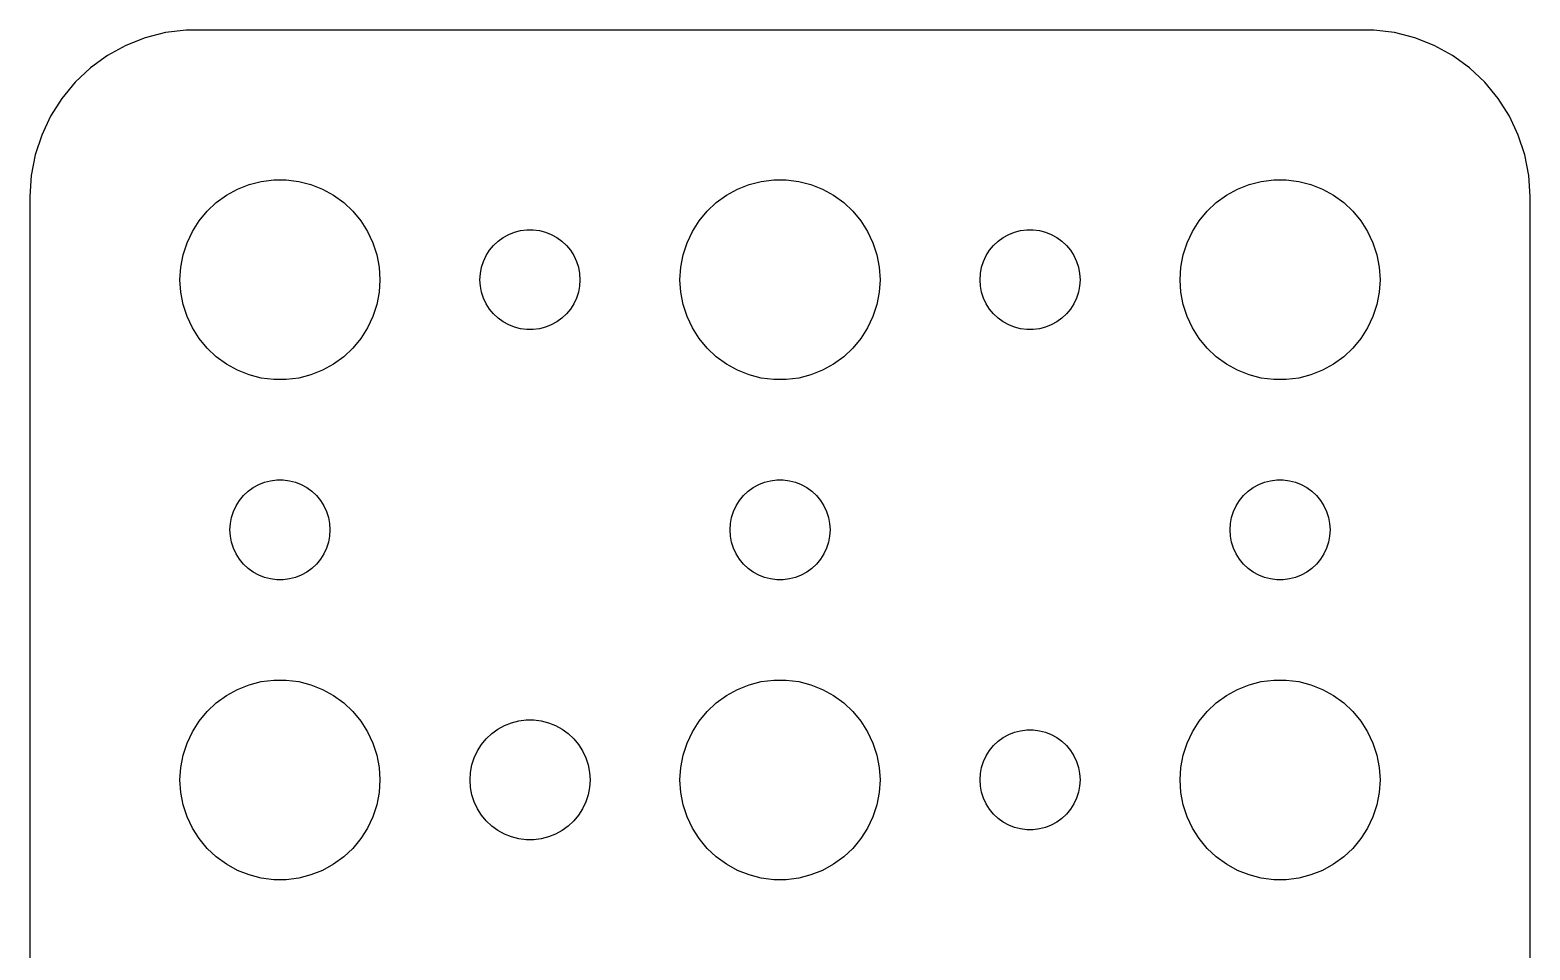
# Model space of a CAD drawing. Header units: metres. Extents: x -22 to 22, y -22 to 244.
# Drawn here: x -22.5 to 22.5, y 147.9 to 175.49 of the extents above; entities that cross this region are included whole.
import ezdxf

# ---------------------------------------------------------------- set-up
doc = ezdxf.new("R2010")
doc.units = ezdxf.units.M

msp = doc.modelspace()

# ---------------------------------------------------------------- linework, layer by layer
for p, q in [((-19.0451, 175.255), (-19.6289, 175.024)), ((-18.4369, 175.411), (-19.0451, 175.255)), ((-17.8139, 175.49), (-18.4369, 175.411)), ((17.8139, 175.49), (-17.8139, 175.49)), ((18.4369, 175.411), (17.8139, 175.49)), ((19.0451, 175.255), (18.4369, 175.411)), ((19.6289, 175.024), (19.0451, 175.255)), ((-20.1791, 174.722), (-20.6871, 174.353)), ((-19.6289, 175.024), (-20.1791, 174.722)), ((20.1791, 174.722), (19.6289, 175.024)), ((20.6871, 174.353), (20.1791, 174.722)), ((-20.6871, 174.353), (-21.1448, 173.923)), ((21.1448, 173.923), (20.6871, 174.353)), ((-21.1448, 173.923), (-21.5451, 173.439)), ((21.5451, 173.439), (21.1448, 173.923)), ((-21.5451, 173.439), (-21.8815, 172.909)), ((21.8815, 172.909), (21.5451, 173.439)), ((-21.8815, 172.909), (-22.1489, 172.341)), ((22.1489, 172.341), (21.8815, 172.909)), ((-22.1489, 172.341), (-22.3429, 171.743)), ((22.3429, 171.743), (22.1489, 172.341)), ((-22.3429, 171.743), (-22.4606, 171.127)), ((22.4606, 171.127), (22.3429, 171.743)), ((-22.4606, 171.127), (-22.5, 170.5)), ((22.5, 170.5), (22.4606, 171.127)), ((-16.6075, 170.533), (-16.2773, 170.714)), ((-16.2773, 170.714), (-15.927, 170.853)), ((-15.927, 170.853), (-15.5621, 170.947)), ((-15.5621, 170.947), (-15.1884, 170.994)), ((-15.1884, 170.994), (-14.8116, 170.994)), ((-14.8116, 170.994), (-14.4379, 170.947)), ((-14.4379, 170.947), (-14.0729, 170.853)), ((-14.0729, 170.853), (-13.7227, 170.714)), ((-13.7227, 170.714), (-13.3925, 170.533)), ((-1.60747, 170.533), (-1.27733, 170.714)), ((-1.27733, 170.714), (-0.927048, 170.853)), ((-0.927048, 170.853), (-0.562134, 170.947)), ((-0.562134, 170.947), (-0.18837, 170.994)), ((-0.18837, 170.994), (0.18837, 170.994)), ((0.18837, 170.994), (0.562134, 170.947)), ((0.562134, 170.947), (0.927048, 170.853)), ((0.927048, 170.853), (1.27733, 170.714)), ((1.27733, 170.714), (1.60747, 170.533)), ((13.3925, 170.533), (13.7227, 170.714)), ((13.7227, 170.714), (14.0729, 170.853)), ((14.0729, 170.853), (14.4379, 170.947)), ((14.4379, 170.947), (14.8116, 170.994)), ((14.8116, 170.994), (15.1884, 170.994)), ((15.1884, 170.994), (15.5621, 170.947)), ((15.5621, 170.947), (15.927, 170.853)), ((15.927, 170.853), (16.2773, 170.714)), ((16.2773, 170.714), (16.6075, 170.533)), ((-22.5, 170.5), (-22.5, 120.5)), ((-17.1869, 170.054), (-16.9123, 170.312)), ((-16.9123, 170.312), (-16.6075, 170.533)), ((-13.3925, 170.533), (-13.0877, 170.312)), ((-13.0877, 170.312), (-12.8131, 170.054)), ((-2.1869, 170.054), (-1.91226, 170.312)), ((-1.91226, 170.312), (-1.60747, 170.533)), ((1.60747, 170.533), (1.91226, 170.312)), ((1.91226, 170.312), (2.1869, 170.054)), ((12.8131, 170.054), (13.0877, 170.312)), ((13.0877, 170.312), (13.3925, 170.533)), ((16.6075, 170.533), (16.9123, 170.312)), ((16.9123, 170.312), (17.1869, 170.054)), ((22.5, 120.5), (22.5, 170.5)), ((-17.6289, 169.445), (-17.427, 169.763)), ((-17.427, 169.763), (-17.1869, 170.054)), ((-12.8131, 170.054), (-12.5729, 169.763)), ((-12.5729, 169.763), (-12.3711, 169.445)), ((-2.62891, 169.445), (-2.42705, 169.763)), ((-2.42705, 169.763), (-2.1869, 170.054)), ((2.1869, 170.054), (2.42705, 169.763)), ((2.42705, 169.763), (2.62891, 169.445)), ((12.3711, 169.445), (12.5729, 169.763)), ((12.5729, 169.763), (12.8131, 170.054)), ((17.1869, 170.054), (17.427, 169.763)), ((17.427, 169.763), (17.6289, 169.445)), ((-17.7893, 169.104), (-17.6289, 169.445)), ((-12.3711, 169.445), (-12.2107, 169.104)), ((-8.45613, 169.156), (-8.30373, 169.266)), ((-8.30373, 169.266), (-8.13866, 169.357)), ((-8.13866, 169.357), (-7.96352, 169.427)), ((-7.96352, 169.427), (-7.78107, 169.473)), ((-7.78107, 169.473), (-7.59418, 169.497)), ((-7.59418, 169.497), (-7.40581, 169.497)), ((-7.40581, 169.497), (-7.21892, 169.473)), ((-7.21892, 169.473), (-7.03647, 169.427)), ((-7.03647, 169.427), (-6.86133, 169.357)), ((-6.86133, 169.357), (-6.69626, 169.266)), ((-6.69626, 169.266), (-6.54385, 169.156)), ((-2.78932, 169.104), (-2.62891, 169.445)), ((2.62891, 169.445), (2.78932, 169.104)), ((6.54385, 169.156), (6.69626, 169.266)), ((6.69626, 169.266), (6.86133, 169.357)), ((6.86133, 169.357), (7.03647, 169.427)), ((7.03647, 169.427), (7.21892, 169.473)), ((7.21892, 169.473), (7.40581, 169.497)), ((7.40581, 169.497), (7.59418, 169.497)), ((7.59418, 169.497), (7.78107, 169.473)), ((7.78107, 169.473), (7.96352, 169.427)), ((7.96352, 169.427), (8.13866, 169.357)), ((8.13866, 169.357), (8.30373, 169.266)), ((8.30373, 169.266), (8.45613, 169.156)), ((12.2107, 169.104), (12.3711, 169.445)), ((17.6289, 169.445), (17.7893, 169.104)), ((-17.9057, 168.746), (-17.7893, 169.104)), ((-12.2107, 169.104), (-12.0942, 168.746)), ((-8.81445, 168.723), (-8.71352, 168.882)), ((-8.71352, 168.882), (-8.59344, 169.027)), ((-8.59344, 169.027), (-8.45613, 169.156)), ((-6.54385, 169.156), (-6.40654, 169.027)), ((-6.40654, 169.027), (-6.28647, 168.882)), ((-6.28647, 168.882), (-6.18553, 168.723)), ((-2.90575, 168.746), (-2.78932, 169.104)), ((2.78932, 169.104), (2.90575, 168.746)), ((6.18553, 168.723), (6.28647, 168.882)), ((6.28647, 168.882), (6.40654, 169.027)), ((6.40654, 169.027), (6.54385, 169.156)), ((8.45613, 169.156), (8.59344, 169.027)), ((8.59344, 169.027), (8.71352, 168.882)), ((8.71352, 168.882), (8.81445, 168.723)), ((12.0942, 168.746), (12.2107, 169.104)), ((17.7893, 169.104), (17.9057, 168.746)), ((-18, 168), (-17.9763, 168.376)), ((-17.9763, 168.376), (-17.9057, 168.746)), ((-12.0942, 168.746), (-12.0237, 168.376)), ((-12.0237, 168.376), (-12, 168)), ((-8.98816, 168.188), (-8.95287, 168.373)), ((-8.95287, 168.373), (-8.89465, 168.552)), ((-8.89465, 168.552), (-8.81445, 168.723)), ((-6.18553, 168.723), (-6.10533, 168.552)), ((-6.10533, 168.552), (-6.04712, 168.373)), ((-6.04712, 168.373), (-6.01183, 168.188)), ((-3, 168), (-2.97633, 168.376)), ((-2.97633, 168.376), (-2.90575, 168.746)), ((2.90575, 168.746), (2.97633, 168.376)), ((2.97633, 168.376), (3, 168)), ((6.01183, 168.188), (6.04712, 168.373)), ((6.04712, 168.373), (6.10533, 168.552)), ((6.10533, 168.552), (6.18553, 168.723)), ((8.81445, 168.723), (8.89465, 168.552)), ((8.89465, 168.552), (8.95287, 168.373)), ((8.95287, 168.373), (8.98816, 168.188)), ((12, 168), (12.0237, 168.376)), ((12.0237, 168.376), (12.0942, 168.746)), ((17.9057, 168.746), (17.9763, 168.376)), ((17.9763, 168.376), (18, 168)), ((-17.9763, 167.624), (-18, 168)), ((-12, 168), (-12.0237, 167.624)), ((-9, 168), (-8.98816, 168.188)), ((-8.98816, 167.812), (-9, 168)), ((-6.01183, 168.188), (-6, 168)), ((-6, 168), (-6.01183, 167.812)), ((-2.97633, 167.624), (-3, 168)), ((3, 168), (2.97633, 167.624)), ((6, 168), (6.01183, 168.188)), ((6.01183, 167.812), (6, 168)), ((8.98816, 168.188), (9, 168)), ((9, 168), (8.98816, 167.812)), ((12.0237, 167.624), (12, 168)), ((18, 168), (17.9763, 167.624)), ((-17.9057, 167.254), (-17.9763, 167.624)), ((-12.0237, 167.624), (-12.0942, 167.254)), ((-8.95287, 167.627), (-8.98816, 167.812)), ((-8.89465, 167.448), (-8.95287, 167.627)), ((-8.81445, 167.277), (-8.89465, 167.448)), ((-6.10533, 167.448), (-6.18553, 167.277)), ((-6.04712, 167.627), (-6.10533, 167.448)), ((-6.01183, 167.812), (-6.04712, 167.627)), ((-2.90575, 167.254), (-2.97633, 167.624)), ((2.97633, 167.624), (2.90575, 167.254)), ((6.04712, 167.627), (6.01183, 167.812)), ((6.10533, 167.448), (6.04712, 167.627)), ((6.18553, 167.277), (6.10533, 167.448)), ((8.89465, 167.448), (8.81445, 167.277)), ((8.95287, 167.627), (8.89465, 167.448)), ((8.98816, 167.812), (8.95287, 167.627)), ((12.0942, 167.254), (12.0237, 167.624)), ((17.9763, 167.624), (17.9057, 167.254)), ((-17.7893, 166.896), (-17.9057, 167.254)), ((-12.0942, 167.254), (-12.2107, 166.896)), ((-8.71352, 167.118), (-8.81445, 167.277)), ((-8.59344, 166.973), (-8.71352, 167.118)), ((-8.45613, 166.844), (-8.59344, 166.973)), ((-6.40654, 166.973), (-6.54385, 166.844)), ((-6.28647, 167.118), (-6.40654, 166.973)), ((-6.18553, 167.277), (-6.28647, 167.118)), ((-2.78932, 166.896), (-2.90575, 167.254)), ((2.90575, 167.254), (2.78932, 166.896)), ((6.28647, 167.118), (6.18553, 167.277)), ((6.40654, 166.973), (6.28647, 167.118)), ((6.54385, 166.844), (6.40654, 166.973)), ((8.59344, 166.973), (8.45613, 166.844)), ((8.71352, 167.118), (8.59344, 166.973)), ((8.81445, 167.277), (8.71352, 167.118)), ((12.2107, 166.896), (12.0942, 167.254)), ((17.9057, 167.254), (17.7893, 166.896)), ((-17.6289, 166.555), (-17.7893, 166.896)), ((-17.427, 166.237), (-17.6289, 166.555)), ((-12.3711, 166.555), (-12.5729, 166.237)), ((-12.2107, 166.896), (-12.3711, 166.555)), ((-8.30373, 166.734), (-8.45613, 166.844)), ((-8.13866, 166.643), (-8.30373, 166.734)), ((-7.96352, 166.573), (-8.13866, 166.643)), ((-7.78107, 166.527), (-7.96352, 166.573)), ((-7.59418, 166.503), (-7.78107, 166.527)), ((-7.40581, 166.503), (-7.59418, 166.503)), ((-7.21892, 166.527), (-7.40581, 166.503)), ((-7.03647, 166.573), (-7.21892, 166.527)), ((-6.86133, 166.643), (-7.03647, 166.573)), ((-6.69626, 166.734), (-6.86133, 166.643)), ((-6.54385, 166.844), (-6.69626, 166.734)), ((-2.62891, 166.555), (-2.78932, 166.896)), ((-2.42705, 166.237), (-2.62891, 166.555)), ((2.62891, 166.555), (2.42705, 166.237)), ((2.78932, 166.896), (2.62891, 166.555)), ((6.69626, 166.734), (6.54385, 166.844)), ((6.86133, 166.643), (6.69626, 166.734)), ((7.03647, 166.573), (6.86133, 166.643)), ((7.21892, 166.527), (7.03647, 166.573)), ((7.40581, 166.503), (7.21892, 166.527)), ((7.59418, 166.503), (7.40581, 166.503)), ((7.78107, 166.527), (7.59418, 166.503)), ((7.96352, 166.573), (7.78107, 166.527)), ((8.13866, 166.643), (7.96352, 166.573)), ((8.30373, 166.734), (8.13866, 166.643)), ((8.45613, 166.844), (8.30373, 166.734)), ((12.3711, 166.555), (12.2107, 166.896)), ((12.5729, 166.237), (12.3711, 166.555)), ((17.6289, 166.555), (17.427, 166.237)), ((17.7893, 166.896), (17.6289, 166.555)), ((-17.1869, 165.946), (-17.427, 166.237)), ((-12.5729, 166.237), (-12.8131, 165.946)), ((-2.1869, 165.946), (-2.42705, 166.237)), ((2.42705, 166.237), (2.1869, 165.946)), ((12.8131, 165.946), (12.5729, 166.237)), ((17.427, 166.237), (17.1869, 165.946)), ((-16.9123, 165.688), (-17.1869, 165.946)), ((-16.6075, 165.467), (-16.9123, 165.688)), ((-13.0877, 165.688), (-13.3925, 165.467)), ((-12.8131, 165.946), (-13.0877, 165.688)), ((-1.91226, 165.688), (-2.1869, 165.946)), ((-1.60747, 165.467), (-1.91226, 165.688)), ((1.91226, 165.688), (1.60747, 165.467)), ((2.1869, 165.946), (1.91226, 165.688)), ((13.0877, 165.688), (12.8131, 165.946)), ((13.3925, 165.467), (13.0877, 165.688)), ((16.9123, 165.688), (16.6075, 165.467)), ((17.1869, 165.946), (16.9123, 165.688)), ((-16.2773, 165.286), (-16.6075, 165.467)), ((-15.927, 165.147), (-16.2773, 165.286)), ((-13.7227, 165.286), (-14.0729, 165.147)), ((-13.3925, 165.467), (-13.7227, 165.286)), ((-1.27733, 165.286), (-1.60747, 165.467)), ((-0.927048, 165.147), (-1.27733, 165.286)), ((1.27733, 165.286), (0.927048, 165.147)), ((1.60747, 165.467), (1.27733, 165.286)), ((13.7227, 165.286), (13.3925, 165.467)), ((14.0729, 165.147), (13.7227, 165.286)), ((16.2773, 165.286), (15.927, 165.147)), ((16.6075, 165.467), (16.2773, 165.286)), ((-15.5621, 165.053), (-15.927, 165.147)), ((-15.1884, 165.006), (-15.5621, 165.053)), ((-14.8116, 165.006), (-15.1884, 165.006)), ((-14.4379, 165.053), (-14.8116, 165.006)), ((-14.0729, 165.147), (-14.4379, 165.053)), ((-0.562134, 165.053), (-0.927048, 165.147)), ((-0.18837, 165.006), (-0.562134, 165.053)), ((0.18837, 165.006), (-0.18837, 165.006)), ((0.562134, 165.053), (0.18837, 165.006)), ((0.927048, 165.147), (0.562134, 165.053)), ((14.4379, 165.053), (14.0729, 165.147)), ((14.8116, 165.006), (14.4379, 165.053)), ((15.1884, 165.006), (14.8116, 165.006)), ((15.5621, 165.053), (15.1884, 165.006)), ((15.927, 165.147), (15.5621, 165.053)), ((-16.0934, 161.527), (-15.9561, 161.656)), ((-15.9561, 161.656), (-15.8037, 161.766)), ((-15.8037, 161.766), (-15.6387, 161.857)), ((-15.6387, 161.857), (-15.4635, 161.927)), ((-15.4635, 161.927), (-15.2811, 161.973)), ((-15.2811, 161.973), (-15.0942, 161.997)), ((-15.0942, 161.997), (-14.9058, 161.997)), ((-14.9058, 161.997), (-14.7189, 161.973)), ((-14.7189, 161.973), (-14.5365, 161.927)), ((-14.5365, 161.927), (-14.3613, 161.857)), ((-14.3613, 161.857), (-14.1963, 161.766)), ((-14.1963, 161.766), (-14.0439, 161.656)), ((-14.0439, 161.656), (-13.9065, 161.527)), ((-1.09344, 161.527), (-0.956131, 161.656)), ((-0.956131, 161.656), (-0.803726, 161.766)), ((-0.803726, 161.766), (-0.638657, 161.857)), ((-0.638657, 161.857), (-0.463516, 161.927)), ((-0.463516, 161.927), (-0.281067, 161.973)), ((-0.281067, 161.973), (-0.094177, 161.997)), ((-0.094177, 161.997), (0.094177, 161.997)), ((0.094177, 161.997), (0.281067, 161.973)), ((0.281067, 161.973), (0.463516, 161.927)), ((0.463516, 161.927), (0.638657, 161.857)), ((0.638657, 161.857), (0.803726, 161.766)), ((0.803726, 161.766), (0.956131, 161.656)), ((0.956131, 161.656), (1.09344, 161.527)), ((13.9065, 161.527), (14.0439, 161.656)), ((14.0439, 161.656), (14.1963, 161.766)), ((14.1963, 161.766), (14.3613, 161.857)), ((14.3613, 161.857), (14.5365, 161.927)), ((14.5365, 161.927), (14.7189, 161.973)), ((14.7189, 161.973), (14.9058, 161.997)), ((14.9058, 161.997), (15.0942, 161.997)), ((15.0942, 161.997), (15.2811, 161.973)), ((15.2811, 161.973), (15.4635, 161.927)), ((15.4635, 161.927), (15.6387, 161.857)), ((15.6387, 161.857), (15.8037, 161.766)), ((15.8037, 161.766), (15.9561, 161.656)), ((15.9561, 161.656), (16.0934, 161.527)), ((-16.3947, 161.052), (-16.3145, 161.223)), ((-16.3145, 161.223), (-16.2135, 161.382)), ((-16.2135, 161.382), (-16.0934, 161.527)), ((-13.9065, 161.527), (-13.7865, 161.382)), ((-13.7865, 161.382), (-13.6855, 161.223)), ((-13.6855, 161.223), (-13.6053, 161.052)), ((-1.39465, 161.052), (-1.31445, 161.223)), ((-1.31445, 161.223), (-1.21352, 161.382)), ((-1.21352, 161.382), (-1.09344, 161.527)), ((1.09344, 161.527), (1.21352, 161.382)), ((1.21352, 161.382), (1.31445, 161.223)), ((1.31445, 161.223), (1.39465, 161.052)), ((13.6053, 161.052), (13.6855, 161.223)), ((13.6855, 161.223), (13.7865, 161.382)), ((13.7865, 161.382), (13.9065, 161.527)), ((16.0934, 161.527), (16.2135, 161.382)), ((16.2135, 161.382), (16.3145, 161.223)), ((16.3145, 161.223), (16.3947, 161.052)), ((-16.5, 160.5), (-16.4882, 160.688)), ((-16.4882, 160.688), (-16.4529, 160.873)), ((-16.4529, 160.873), (-16.3947, 161.052)), ((-13.6053, 161.052), (-13.5471, 160.873)), ((-13.5471, 160.873), (-13.5118, 160.688)), ((-13.5118, 160.688), (-13.5, 160.5)), ((-1.5, 160.5), (-1.48816, 160.688)), ((-1.48816, 160.688), (-1.45287, 160.873)), ((-1.45287, 160.873), (-1.39465, 161.052)), ((1.39465, 161.052), (1.45287, 160.873)), ((1.45287, 160.873), (1.48816, 160.688)), ((1.48816, 160.688), (1.5, 160.5)), ((13.5, 160.5), (13.5118, 160.688)), ((13.5118, 160.688), (13.5471, 160.873)), ((13.5471, 160.873), (13.6053, 161.052)), ((16.3947, 161.052), (16.4529, 160.873)), ((16.4529, 160.873), (16.4882, 160.688)), ((16.4882, 160.688), (16.5, 160.5)), ((-16.4882, 160.312), (-16.5, 160.5)), ((-16.4529, 160.127), (-16.4882, 160.312)), ((-13.5118, 160.312), (-13.5471, 160.127)), ((-13.5, 160.5), (-13.5118, 160.312)), ((-1.48816, 160.312), (-1.5, 160.5)), ((-1.45287, 160.127), (-1.48816, 160.312)), ((1.48816, 160.312), (1.45287, 160.127)), ((1.5, 160.5), (1.48816, 160.312)), ((13.5118, 160.312), (13.5, 160.5)), ((13.5471, 160.127), (13.5118, 160.312)), ((16.4882, 160.312), (16.4529, 160.127)), ((16.5, 160.5), (16.4882, 160.312)), ((-16.3947, 159.948), (-16.4529, 160.127)), ((-16.3145, 159.777), (-16.3947, 159.948)), ((-16.2135, 159.618), (-16.3145, 159.777)), ((-13.6855, 159.777), (-13.7865, 159.618)), ((-13.6053, 159.948), (-13.6855, 159.777)), ((-13.5471, 160.127), (-13.6053, 159.948)), ((-1.39465, 159.948), (-1.45287, 160.127)), ((-1.31445, 159.777), (-1.39465, 159.948)), ((-1.21352, 159.618), (-1.31445, 159.777)), ((1.31445, 159.777), (1.21352, 159.618)), ((1.39465, 159.948), (1.31445, 159.777)), ((1.45287, 160.127), (1.39465, 159.948)), ((13.6053, 159.948), (13.5471, 160.127)), ((13.6855, 159.777), (13.6053, 159.948)), ((13.7865, 159.618), (13.6855, 159.777)), ((16.3145, 159.777), (16.2135, 159.618)), ((16.3947, 159.948), (16.3145, 159.777)), ((16.4529, 160.127), (16.3947, 159.948)), ((-16.0934, 159.473), (-16.2135, 159.618)), ((-15.9561, 159.344), (-16.0934, 159.473)), ((-15.8037, 159.234), (-15.9561, 159.344)), ((-14.0439, 159.344), (-14.1963, 159.234)), ((-13.9065, 159.473), (-14.0439, 159.344)), ((-13.7865, 159.618), (-13.9065, 159.473)), ((-1.09344, 159.473), (-1.21352, 159.618)), ((-0.956131, 159.344), (-1.09344, 159.473)), ((-0.803726, 159.234), (-0.956131, 159.344)), ((0.956131, 159.344), (0.803726, 159.234)), ((1.09344, 159.473), (0.956131, 159.344)), ((1.21352, 159.618), (1.09344, 159.473)), ((13.9065, 159.473), (13.7865, 159.618)), ((14.0439, 159.344), (13.9065, 159.473)), ((14.1963, 159.234), (14.0439, 159.344)), ((15.9561, 159.344), (15.8037, 159.234)), ((16.0934, 159.473), (15.9561, 159.344)), ((16.2135, 159.618), (16.0934, 159.473)), ((-15.6387, 159.143), (-15.8037, 159.234)), ((-15.4635, 159.073), (-15.6387, 159.143)), ((-15.2811, 159.027), (-15.4635, 159.073)), ((-15.0942, 159.003), (-15.2811, 159.027)), ((-14.9058, 159.003), (-15.0942, 159.003)), ((-14.7189, 159.027), (-14.9058, 159.003)), ((-14.5365, 159.073), (-14.7189, 159.027)), ((-14.3613, 159.143), (-14.5365, 159.073)), ((-14.1963, 159.234), (-14.3613, 159.143)), ((-0.638657, 159.143), (-0.803726, 159.234)), ((-0.463516, 159.073), (-0.638657, 159.143)), ((-0.281067, 159.027), (-0.463516, 159.073)), ((-0.094177, 159.003), (-0.281067, 159.027)), ((0.094177, 159.003), (-0.094177, 159.003)), ((0.281067, 159.027), (0.094177, 159.003)), ((0.463516, 159.073), (0.281067, 159.027)), ((0.638657, 159.143), (0.463516, 159.073)), ((0.803726, 159.234), (0.638657, 159.143)), ((14.3613, 159.143), (14.1963, 159.234)), ((14.5365, 159.073), (14.3613, 159.143)), ((14.7189, 159.027), (14.5365, 159.073)), ((14.9058, 159.003), (14.7189, 159.027)), ((15.0942, 159.003), (14.9058, 159.003)), ((15.2811, 159.027), (15.0942, 159.003)), ((15.4635, 159.073), (15.2811, 159.027)), ((15.6387, 159.143), (15.4635, 159.073)), ((15.8037, 159.234), (15.6387, 159.143)), ((-16.6075, 155.533), (-16.2773, 155.714)), ((-16.2773, 155.714), (-15.927, 155.853)), ((-15.927, 155.853), (-15.5621, 155.947)), ((-15.5621, 155.947), (-15.1884, 155.994)), ((-15.1884, 155.994), (-14.8116, 155.994)), ((-14.8116, 155.994), (-14.4379, 155.947)), ((-14.4379, 155.947), (-14.0729, 155.853)), ((-14.0729, 155.853), (-13.7227, 155.714)), ((-13.7227, 155.714), (-13.3925, 155.533)), ((-1.60747, 155.533), (-1.27733, 155.714)), ((-1.27733, 155.714), (-0.927048, 155.853)), ((-0.927048, 155.853), (-0.562134, 155.947)), ((-0.562134, 155.947), (-0.18837, 155.994)), ((-0.18837, 155.994), (0.18837, 155.994)), ((0.18837, 155.994), (0.562134, 155.947)), ((0.562134, 155.947), (0.927048, 155.853)), ((0.927048, 155.853), (1.27733, 155.714)), ((1.27733, 155.714), (1.60747, 155.533)), ((13.3925, 155.533), (13.7227, 155.714)), ((13.7227, 155.714), (14.0729, 155.853)), ((14.0729, 155.853), (14.4379, 155.947)), ((14.4379, 155.947), (14.8116, 155.994)), ((14.8116, 155.994), (15.1884, 155.994)), ((15.1884, 155.994), (15.5621, 155.947)), ((15.5621, 155.947), (15.927, 155.853)), ((15.927, 155.853), (16.2773, 155.714)), ((16.2773, 155.714), (16.6075, 155.533)), ((-17.1869, 155.054), (-16.9123, 155.312)), ((-16.9123, 155.312), (-16.6075, 155.533)), ((-13.3925, 155.533), (-13.0877, 155.312)), ((-13.0877, 155.312), (-12.8131, 155.054)), ((-2.1869, 155.054), (-1.91226, 155.312)), ((-1.91226, 155.312), (-1.60747, 155.533)), ((1.60747, 155.533), (1.91226, 155.312)), ((1.91226, 155.312), (2.1869, 155.054)), ((12.8131, 155.054), (13.0877, 155.312)), ((13.0877, 155.312), (13.3925, 155.533)), ((16.6075, 155.533), (16.9123, 155.312)), ((16.9123, 155.312), (17.1869, 155.054)), ((-17.427, 154.763), (-17.1869, 155.054)), ((-12.8131, 155.054), (-12.5729, 154.763)), ((-2.42705, 154.763), (-2.1869, 155.054)), ((2.1869, 155.054), (2.42705, 154.763)), ((12.5729, 154.763), (12.8131, 155.054)), ((17.1869, 155.054), (17.427, 154.763)), ((-17.7893, 154.104), (-17.6289, 154.445)), ((-17.6289, 154.445), (-17.427, 154.763)), ((-12.5729, 154.763), (-12.3711, 154.445)), ((-12.3711, 154.445), (-12.2107, 154.104)), ((-8.81213, 154.232), (-8.64735, 154.387)), ((-8.64735, 154.387), (-8.46448, 154.52)), ((-8.46448, 154.52), (-8.26639, 154.629)), ((-8.26639, 154.629), (-8.05623, 154.712)), ((-8.05623, 154.712), (-7.83728, 154.768)), ((-7.83728, 154.768), (-7.61302, 154.796)), ((-7.61302, 154.796), (-7.38696, 154.796)), ((-7.38696, 154.796), (-7.1627, 154.768)), ((-7.1627, 154.768), (-6.94376, 154.712)), ((-6.94376, 154.712), (-6.7336, 154.629)), ((-6.7336, 154.629), (-6.53551, 154.52)), ((-6.53551, 154.52), (-6.35263, 154.387)), ((-6.35263, 154.387), (-6.18785, 154.232)), ((-2.78932, 154.104), (-2.62891, 154.445)), ((-2.62891, 154.445), (-2.42705, 154.763)), ((2.42705, 154.763), (2.62891, 154.445)), ((2.62891, 154.445), (2.78932, 154.104)), ((6.69626, 154.266), (6.86133, 154.357)), ((6.86133, 154.357), (7.03647, 154.427)), ((7.03647, 154.427), (7.21892, 154.473)), ((7.21892, 154.473), (7.40581, 154.497)), ((7.40581, 154.497), (7.59418, 154.497)), ((7.59418, 154.497), (7.78107, 154.473)), ((7.78107, 154.473), (7.96352, 154.427)), ((7.96352, 154.427), (8.13866, 154.357)), ((8.13866, 154.357), (8.30373, 154.266)), ((12.2107, 154.104), (12.3711, 154.445)), ((12.3711, 154.445), (12.5729, 154.763)), ((17.427, 154.763), (17.6289, 154.445)), ((17.6289, 154.445), (17.7893, 154.104)), ((-17.9057, 153.746), (-17.7893, 154.104)), ((-12.2107, 154.104), (-12.0942, 153.746)), ((-9.07735, 153.867), (-8.95622, 154.058)), ((-8.95622, 154.058), (-8.81213, 154.232)), ((-6.18785, 154.232), (-6.04376, 154.058)), ((-6.04376, 154.058), (-5.92264, 153.867)), ((-2.90575, 153.746), (-2.78932, 154.104)), ((2.78932, 154.104), (2.90575, 153.746)), ((6.28647, 153.882), (6.40654, 154.027)), ((6.40654, 154.027), (6.54385, 154.156)), ((6.54385, 154.156), (6.69626, 154.266)), ((8.30373, 154.266), (8.45613, 154.156)), ((8.45613, 154.156), (8.59344, 154.027)), ((8.59344, 154.027), (8.71352, 153.882)), ((12.0942, 153.746), (12.2107, 154.104)), ((17.7893, 154.104), (17.9057, 153.746)), ((-17.9763, 153.376), (-17.9057, 153.746)), ((-12.0942, 153.746), (-12.0237, 153.376)), ((-9.24344, 153.448), (-9.17358, 153.663)), ((-9.17358, 153.663), (-9.07735, 153.867)), ((-5.92264, 153.867), (-5.8264, 153.663)), ((-5.8264, 153.663), (-5.75655, 153.448)), ((-2.97633, 153.376), (-2.90575, 153.746)), ((2.90575, 153.746), (2.97633, 153.376)), ((6.04712, 153.373), (6.10533, 153.552)), ((6.10533, 153.552), (6.18553, 153.723)), ((6.18553, 153.723), (6.28647, 153.882)), ((8.71352, 153.882), (8.81445, 153.723)), ((8.81445, 153.723), (8.89465, 153.552)), ((8.89465, 153.552), (8.95287, 153.373)), ((12.0237, 153.376), (12.0942, 153.746)), ((17.9057, 153.746), (17.9763, 153.376)), ((-18, 153), (-17.9763, 153.376)), ((-17.9763, 152.624), (-18, 153)), ((-12.0237, 153.376), (-12, 153)), ((-12, 153), (-12.0237, 152.624)), ((-9.29999, 153), (-9.2858, 153.226)), ((-9.2858, 152.774), (-9.29999, 153)), ((-9.2858, 153.226), (-9.24344, 153.448)), ((-5.75655, 153.448), (-5.71419, 153.226)), ((-5.71419, 153.226), (-5.7, 153)), ((-5.7, 153), (-5.71419, 152.774)), ((-3, 153), (-2.97633, 153.376)), ((-2.97633, 152.624), (-3, 153)), ((2.97633, 153.376), (3, 153)), ((3, 153), (2.97633, 152.624)), ((6, 153), (6.01183, 153.188)), ((6.01183, 152.812), (6, 153)), ((6.01183, 153.188), (6.04712, 153.373)), ((8.95287, 153.373), (8.98816, 153.188)), ((8.98816, 153.188), (9, 153)), ((9, 153), (8.98816, 152.812)), ((12, 153), (12.0237, 153.376)), ((12.0237, 152.624), (12, 153)), ((17.9763, 153.376), (18, 153)), ((18, 153), (17.9763, 152.624)), ((-17.9057, 152.254), (-17.9763, 152.624)), ((-12.0237, 152.624), (-12.0942, 152.254)), ((-9.24344, 152.552), (-9.2858, 152.774)), ((-9.17358, 152.337), (-9.24344, 152.552)), ((-5.75655, 152.552), (-5.8264, 152.337)), ((-5.71419, 152.774), (-5.75655, 152.552)), ((-2.90575, 152.254), (-2.97633, 152.624)), ((2.97633, 152.624), (2.90575, 152.254)), ((6.04712, 152.627), (6.01183, 152.812)), ((6.10533, 152.448), (6.04712, 152.627)), ((8.95287, 152.627), (8.89465, 152.448)), ((8.98816, 152.812), (8.95287, 152.627)), ((12.0942, 152.254), (12.0237, 152.624)), ((17.9763, 152.624), (17.9057, 152.254)), ((-17.7893, 151.896), (-17.9057, 152.254)), ((-12.0942, 152.254), (-12.2107, 151.896)), ((-9.07735, 152.133), (-9.17358, 152.337)), ((-8.95622, 151.942), (-9.07735, 152.133)), ((-5.92264, 152.133), (-6.04376, 151.942)), ((-5.8264, 152.337), (-5.92264, 152.133)), ((-2.78932, 151.896), (-2.90575, 152.254)), ((2.90575, 152.254), (2.78932, 151.896)), ((6.18553, 152.277), (6.10533, 152.448)), ((6.28647, 152.118), (6.18553, 152.277)), ((6.40654, 151.973), (6.28647, 152.118)), ((8.71352, 152.118), (8.59344, 151.973)), ((8.81445, 152.277), (8.71352, 152.118)), ((8.89465, 152.448), (8.81445, 152.277)), ((12.2107, 151.896), (12.0942, 152.254)), ((17.9057, 152.254), (17.7893, 151.896)), ((-17.6289, 151.555), (-17.7893, 151.896)), ((-12.2107, 151.896), (-12.3711, 151.555)), ((-8.81213, 151.768), (-8.95622, 151.942)), ((-8.64735, 151.613), (-8.81213, 151.768)), ((-6.18785, 151.768), (-6.35263, 151.613)), ((-6.04376, 151.942), (-6.18785, 151.768)), ((-2.62891, 151.555), (-2.78932, 151.896)), ((2.78932, 151.896), (2.62891, 151.555)), ((6.54385, 151.844), (6.40654, 151.973)), ((6.69626, 151.734), (6.54385, 151.844)), ((6.86133, 151.643), (6.69626, 151.734)), ((8.30373, 151.734), (8.13866, 151.643)), ((8.45613, 151.844), (8.30373, 151.734)), ((8.59344, 151.973), (8.45613, 151.844)), ((12.3711, 151.555), (12.2107, 151.896)), ((17.7893, 151.896), (17.6289, 151.555)), ((-17.427, 151.237), (-17.6289, 151.555)), ((-17.1869, 150.946), (-17.427, 151.237)), ((-12.5729, 151.237), (-12.8131, 150.946)), ((-12.3711, 151.555), (-12.5729, 151.237)), ((-8.46448, 151.48), (-8.64735, 151.613)), ((-8.26639, 151.371), (-8.46448, 151.48)), ((-8.05623, 151.288), (-8.26639, 151.371)), ((-7.83728, 151.232), (-8.05623, 151.288)), ((-7.61302, 151.204), (-7.83728, 151.232)), ((-7.38696, 151.204), (-7.61302, 151.204)), ((-7.1627, 151.232), (-7.38696, 151.204)), ((-6.94376, 151.288), (-7.1627, 151.232)), ((-6.7336, 151.371), (-6.94376, 151.288)), ((-6.53551, 151.48), (-6.7336, 151.371)), ((-6.35263, 151.613), (-6.53551, 151.48)), ((-2.42705, 151.237), (-2.62891, 151.555)), ((-2.1869, 150.946), (-2.42705, 151.237)), ((2.42705, 151.237), (2.1869, 150.946)), ((2.62891, 151.555), (2.42705, 151.237)), ((7.03647, 151.573), (6.86133, 151.643)), ((7.21892, 151.527), (7.03647, 151.573)), ((7.40581, 151.503), (7.21892, 151.527)), ((7.59418, 151.503), (7.40581, 151.503)), ((7.78107, 151.527), (7.59418, 151.503)), ((7.96352, 151.573), (7.78107, 151.527)), ((8.13866, 151.643), (7.96352, 151.573)), ((12.5729, 151.237), (12.3711, 151.555)), ((12.8131, 150.946), (12.5729, 151.237)), ((17.427, 151.237), (17.1869, 150.946)), ((17.6289, 151.555), (17.427, 151.237)), ((-16.9123, 150.688), (-17.1869, 150.946)), ((-12.8131, 150.946), (-13.0877, 150.688)), ((-1.91226, 150.688), (-2.1869, 150.946)), ((2.1869, 150.946), (1.91226, 150.688)), ((13.0877, 150.688), (12.8131, 150.946)), ((17.1869, 150.946), (16.9123, 150.688)), ((-16.6075, 150.467), (-16.9123, 150.688)), ((-16.2773, 150.286), (-16.6075, 150.467)), ((-13.3925, 150.467), (-13.7227, 150.286)), ((-13.0877, 150.688), (-13.3925, 150.467)), ((-1.60747, 150.467), (-1.91226, 150.688)), ((-1.27733, 150.286), (-1.60747, 150.467)), ((1.60747, 150.467), (1.27733, 150.286)), ((1.91226, 150.688), (1.60747, 150.467)), ((13.3925, 150.467), (13.0877, 150.688)), ((13.7227, 150.286), (13.3925, 150.467)), ((16.6075, 150.467), (16.2773, 150.286)), ((16.9123, 150.688), (16.6075, 150.467)), ((-15.927, 150.147), (-16.2773, 150.286)), ((-15.5621, 150.053), (-15.927, 150.147)), ((-15.1884, 150.006), (-15.5621, 150.053)), ((-14.8116, 150.006), (-15.1884, 150.006)), ((-14.4379, 150.053), (-14.8116, 150.006)), ((-14.0729, 150.147), (-14.4379, 150.053)), ((-13.7227, 150.286), (-14.0729, 150.147)), ((-0.927048, 150.147), (-1.27733, 150.286)), ((-0.562134, 150.053), (-0.927048, 150.147)), ((-0.18837, 150.006), (-0.562134, 150.053)), ((0.18837, 150.006), (-0.18837, 150.006)), ((0.562134, 150.053), (0.18837, 150.006)), ((0.927048, 150.147), (0.562134, 150.053)), ((1.27733, 150.286), (0.927048, 150.147)), ((14.0729, 150.147), (13.7227, 150.286)), ((14.4379, 150.053), (14.0729, 150.147)), ((14.8116, 150.006), (14.4379, 150.053)), ((15.1884, 150.006), (14.8116, 150.006)), ((15.5621, 150.053), (15.1884, 150.006)), ((15.927, 150.147), (15.5621, 150.053)), ((16.2773, 150.286), (15.927, 150.147))]:
    msp.add_line(p, q)

doc.saveas('drawing.dxf')
